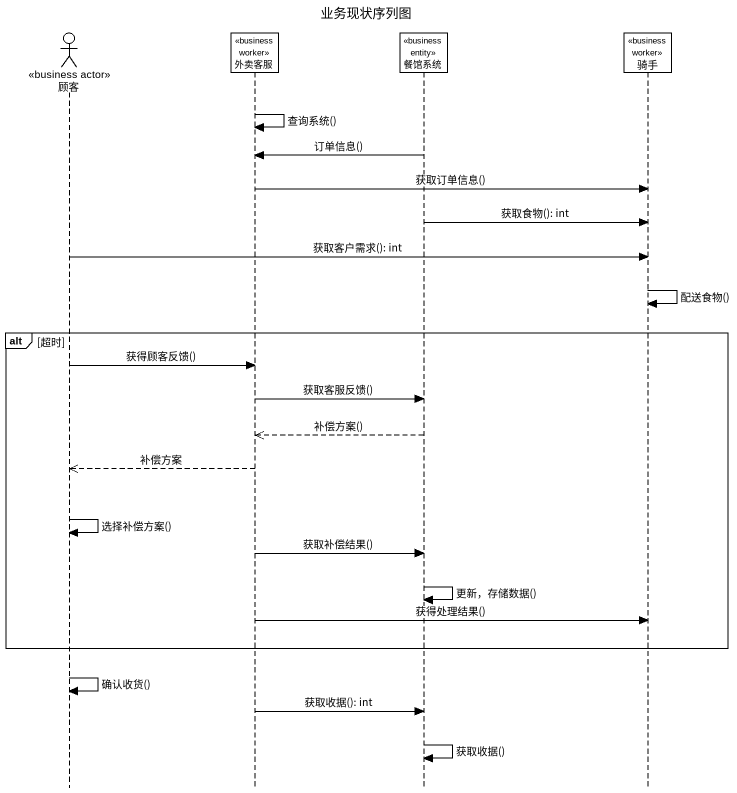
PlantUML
@startuml
title 业务现状序列图
hide footbox
actor 顾客 <<business actor>>
participant 外卖客服 <<business worker>>
participant 餐馆系统 <<business entity>>
participant 骑手 <<business worker>>

外卖客服 -> 外卖客服 : 查询系统()
餐馆系统 -> 外卖客服 : 订单信息()
外卖客服 -> 骑手 : 获取订单信息()
餐馆系统 -> 骑手 : 获取食物(): int
顾客 -> 骑手 : 获取客户需求(): int
骑手 -> 骑手 : 配送食物()
alt 超时
  顾客 -> 外卖客服 : 获得顾客反馈()
  外卖客服 -> 餐馆系统 : 获取客服反馈()
  餐馆系统 -->> 外卖客服 : 补偿方案()
  外卖客服 -->> 顾客 : 补偿方案
  顾客 -> 顾客 : 选择补偿方案()
  外卖客服 -> 餐馆系统 : 获取补偿结果()
  餐馆系统 -> 餐馆系统 : 更新，存储数据()
  外卖客服 -> 骑手 : 获得处理结果()
end
顾客 -> 顾客 : 确认收货()
外卖客服 -> 餐馆系统 : 获取收据(): int
餐馆系统 -> 餐馆系统 : 获取收据()
@enduml
